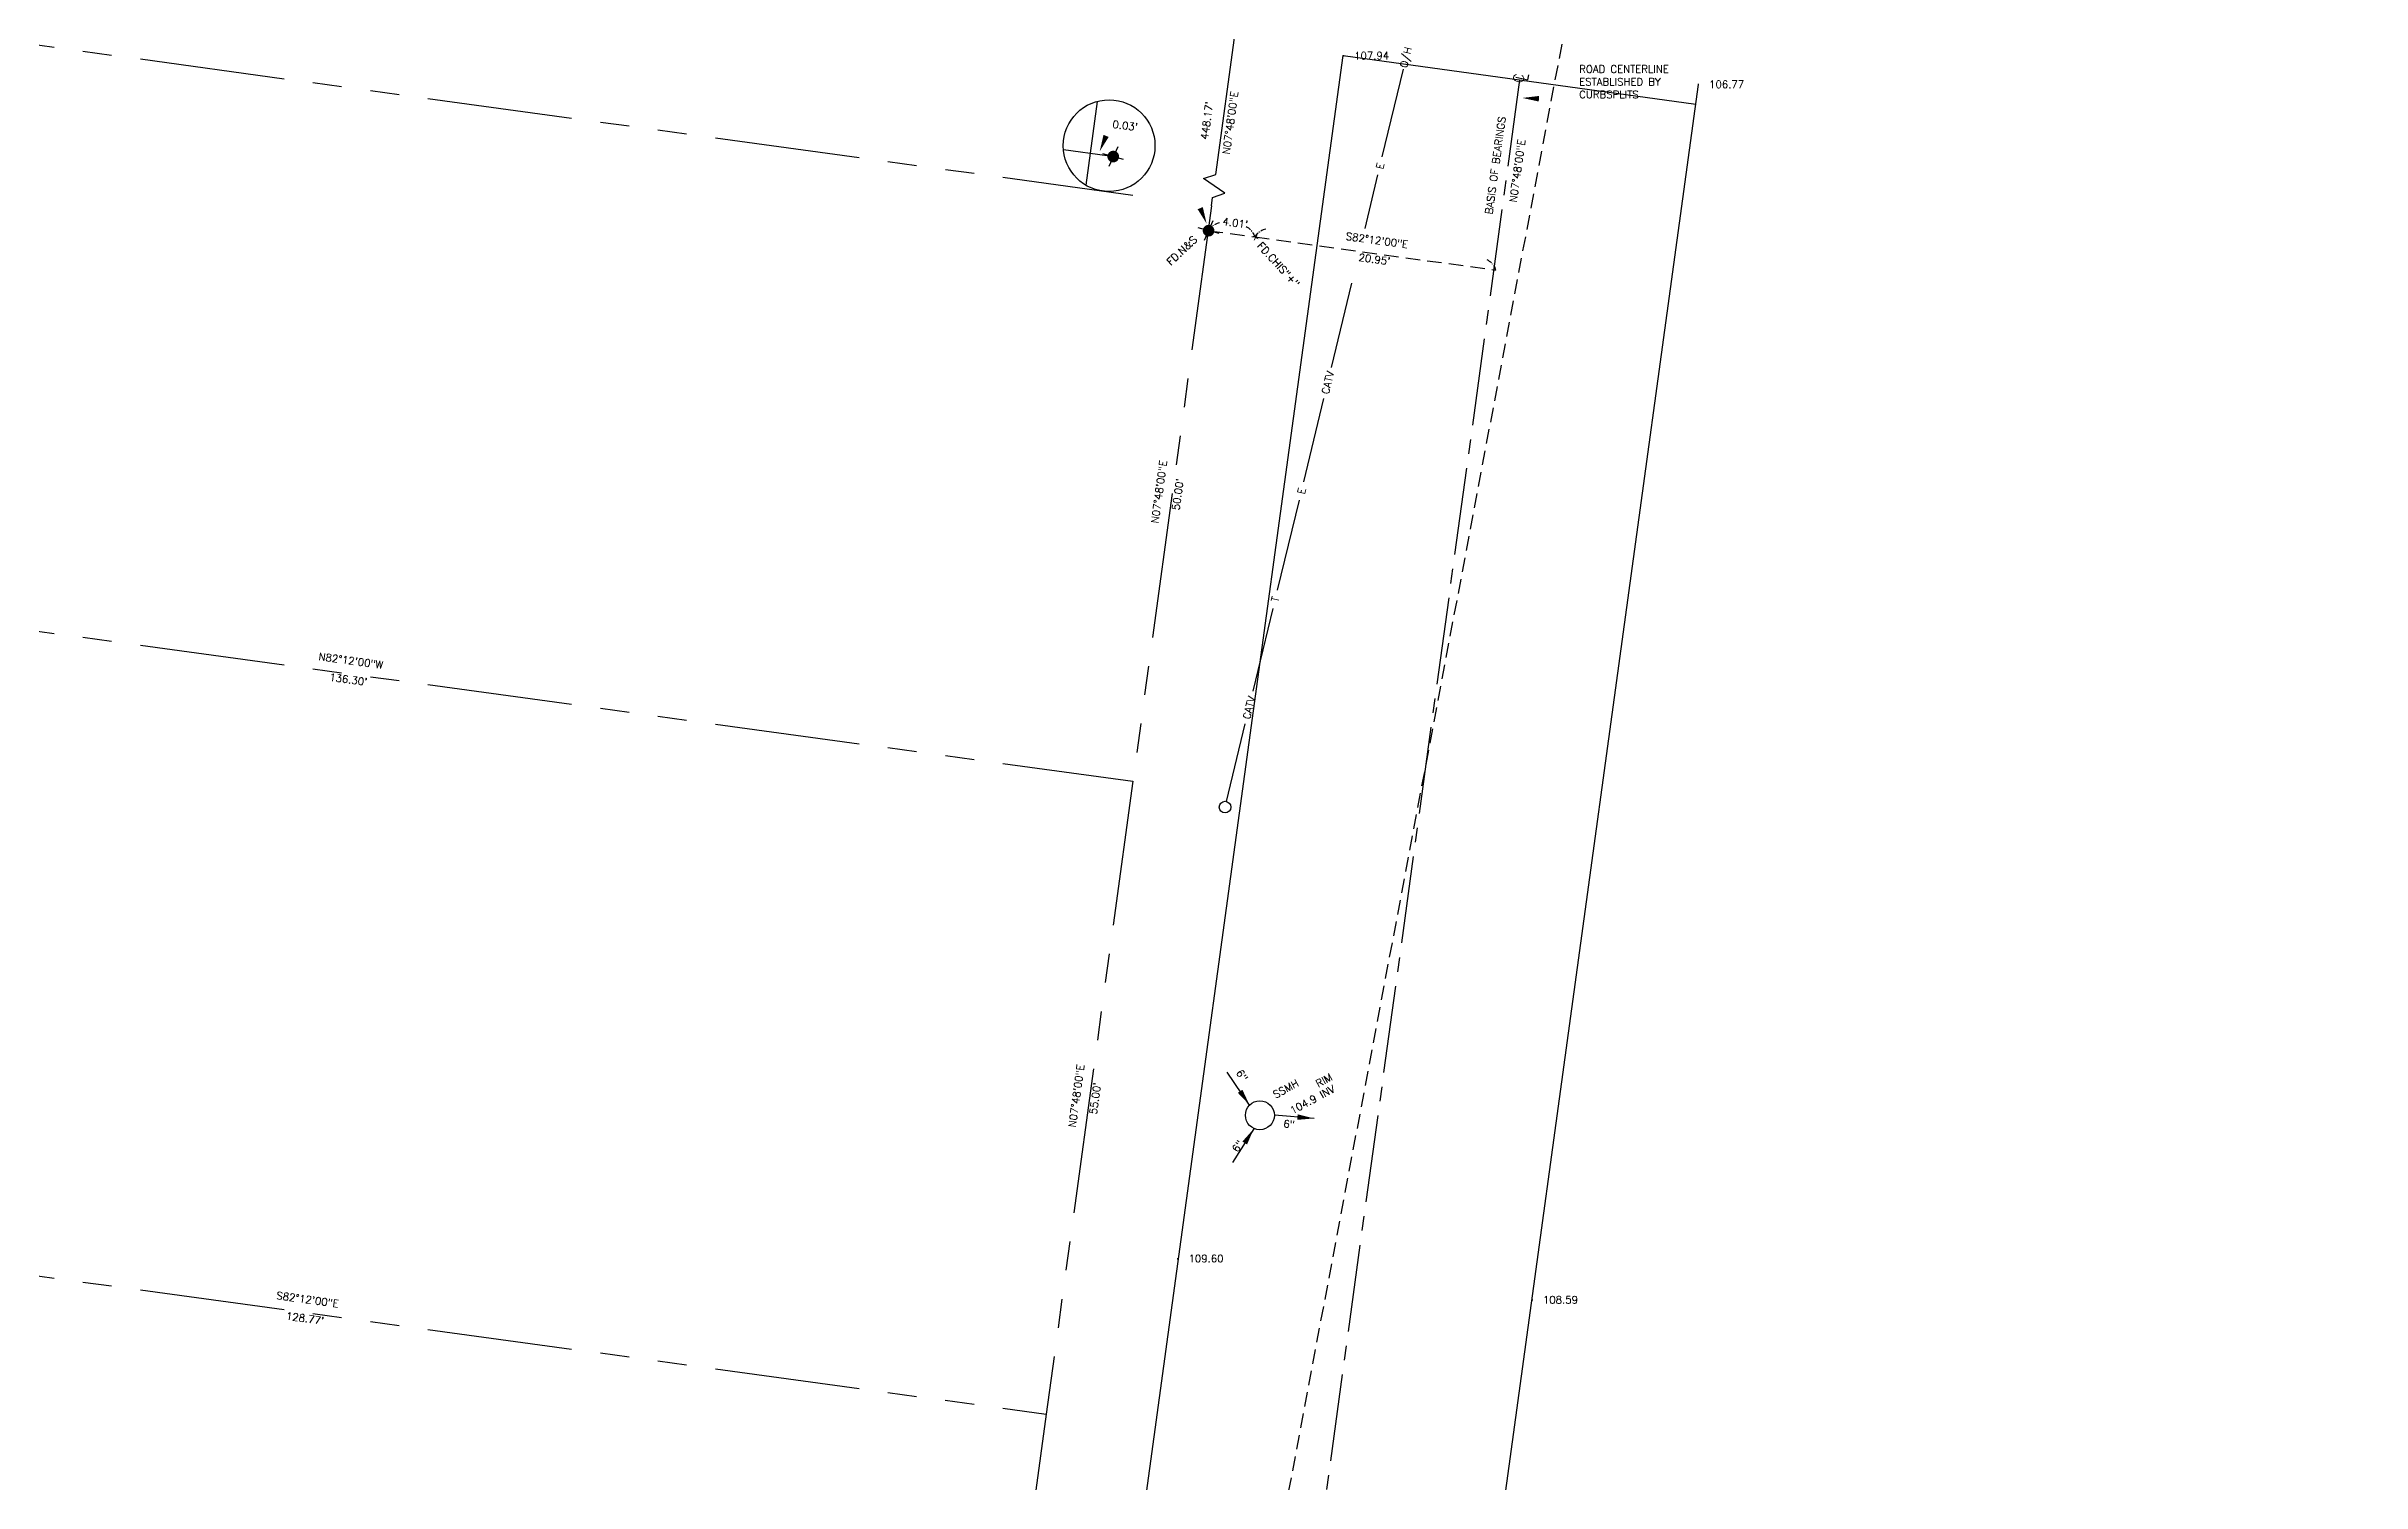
# Model space of a CAD drawing. Extents: x 3812 to 5524, y 4309 to 5867.
# Drawn here: x 5041.4 to 5240.9, y 4820.2 to 4943.8 of the extents above; entities that cross this region are included whole.
import ezdxf
from ezdxf.enums import TextEntityAlignment as Align

# ---------------------------------------------------------------- set-up
doc = ezdxf.new("R2010")
doc.units = 0
doc.header["$LTSCALE"] = 10
doc.header["$MEASUREMENT"] = 0
doc.header["$PDMODE"] = 2
doc.header["$PDSIZE"] = 0.05
for name, pattern in [('CENTER2', [1.125, 0.75, -0.125, 0.125, -0.125]), ('HIDDEN2', [0.1875, 0.125, -0.0625]), ('PHANTOM', [2.5, 1.25, -0.25, 0.25, -0.25, 0.25, -0.25])]:
    doc.linetypes.add(name, pattern=pattern)
doc.layers.get('0').update_dxf_attribs({"linetype": 'CONTINUOUS'})
for name, color, linetype in [('BNDRY-REC', 4, 'PHANTOM'), ('CENTER', 7, 'CENTER2'), ('CRBSPLT', 6, 'CONTINUOUS'), ('ELEV', 7, 'CONTINUOUS'), ('PLT_ANNO_TXT', 120, 'CONTINUOUS'), ('TEXTM', 11, 'CONTINUOUS'), ('TIES', 7, 'HIDDEN2'), ('UTILITIES', 7, 'CONTINUOUS')]:
    doc.layers.add(name, color=color, linetype=linetype)
doc.styles.add('L80', font='simplex.shx', dxfattribs={"height": 0.8})
doc.styles.add('S6', font='SIMPLEX', dxfattribs={"height": 0.083333})
doc.styles.add('S8', font='simplex', dxfattribs={"height": 3.333})
doc.dimstyles.get("Standard").update_dxf_attribs({"dimtxt": 0.18, "dimasz": 0.18, "dimexe": 0.18, "dimexo": 0.0625, "dimgap": 0.09, "dimtad": 0, "dimtih": 1, "dimtoh": 1, "dimdec": 4, "dimzin": 0, "dimtxsty": 'STANDARD', "dimcen": 0.09, "dimazin": 3, "dimtfac": 1, "dimtdec": 4, "dimtofl": 0, "dimtmove": 0, "dimatfit": 3, "dimtolj": 1, "dimtzin": 0})

# ---------------------------------------------------------------- blocks, each defined once
blk = doc.blocks.new('POINT')
blk.add_point((0, 0))
at = {"layer": 'ELEV', "style": 'S6'}
blk.add_attdef('ELEV', (0.119, -0.04), '', height=0.0833, dxfattribs=at)
blk = doc.blocks.new('PCOR')
blk.add_circle((0.09, 0.075), 0.00159)
for centre, radius, start, end in [((0.219, -0.171), 0.278, 122.8036, 139.2683), ((0.217, -0.184), 0.288, 94.2373, 111.1072)]:
    blk.add_arc(centre, radius, start, end)
blk = doc.blocks.new('_CL')
for p, q in [((0, 0.065), (0, -0.065)), ((0, -0.065), (0.054, -0.065))]:
    blk.add_line(p, q)
at = {"style": 'S8'}
blk.add_text('C', height=0.111, dxfattribs=at).set_placement((-0.005, -0.02), align=Align.CENTER)

msp = doc.modelspace()

# ---------------------------------------------------------------- linework, layer by layer
at = {"layer": 'BNDRY-REC'}
for p, q in [((5000, 4949.53), (5135.04, 4931.03)), ((5131.97, 4939.09), (5130.99, 4931.87)), ((5141.83, 4930.1), (5135.04, 4880.56)), ((5000, 4899.06), (5135.04, 4880.56)), ((5135.04, 4880.56), (5127.58, 4826.07)), ((5000, 4843.55), (5127.58, 4826.07)), ((5127.58, 4826.07), (5119.43, 4766.63))]:
    msp.add_line(p, q, dxfattribs=at)
for points in [[(5141.83, 4930.1), (5141.92, 4930.82), (5142.98, 4931.18), (5141.14, 4932.44), (5142.2, 4932.8), (5144.81, 4951.87), (5145.87, 4952.23), (5144.02, 4953.49), (5145.08, 4953.85), (5146.33, 4962.98)], [(5132.82, 4934.41), (5129.06, 4934.93)]]:
    msp.add_lwpolyline(points, dxfattribs=at)
at = {"layer": 'CENTER'}
msp.add_line((5168.37, 4940.94), (5093.04, 4391.57), dxfattribs=at)
at = {"layer": 'CRBSPLT'}
for p, q in [((5097.94, 4540.12), (5153.17, 4943.03)), ((5153.17, 4943.03), (5183.56, 4938.86)), ((5108.3, 4390.08), (5183.79, 4940.54))]:
    msp.add_line(p, q, dxfattribs=at)
at = {"layer": 'TEXTM'}
for p, q in [((5134.25, 4934.08), (5132.46, 4934.59)), ((5133.74, 4935.19), (5132.98, 4933.49)), ((5142.47, 4927.71), (5140.67, 4928.22)), ((5141.95, 4928.81), (5141.19, 4927.11))]:
    msp.add_line(p, q, dxfattribs=at)
for points in [[(5168.6, 4939.39, 0, 0.48, 0), (5170.03, 4939.32, 0, 0, 0.455702), (5171.31, 4940.65, 0, 0, -0.600597), (5173.03, 4941.77, 0, 0, 0.256946)], [(5132.19, 4934.79, 0, 0.48, 0), (5132.74, 4936.12, 0, 0, -0.72162), (5133.51, 4936.06, 0, 0, 1.075688), (5134.33, 4936.33, 0, 0, -5.045144)], [(5141.4, 4928.57, 0, 0.48, 0), (5140.85, 4929.9, 0, 0, 0.404233), (5137.12, 4931.52, 0, 0, -0.392906), (5135.86, 4932.04, 0, 0, 4.560444)]]:
    msp.add_lwpolyline(points, format="xyseb", dxfattribs=at)
at = {"layer": 'TEXTM', "const_width": 0.5}
for points in [[(5133.25, 4934.57, 1), (5133.46, 4934.11, 1)], [(5141.47, 4928.19, 1), (5141.67, 4927.73, 1)]]:
    msp.add_lwpolyline(points, format="xyb", close=True, dxfattribs=at)
at = {"layer": 'TEXTM'}
msp.add_circle((5133, 4935.28), 3.95, dxfattribs=at)
at = {"layer": 'TIES'}
for p, q in [((5240.92, 5308.82), (5084.09, 4478.77)), ((5141.57, 4927.96), (5145.55, 4927.42)), ((5145.55, 4927.42), (5166.3, 4924.57))]:
    msp.add_line(p, q, dxfattribs=at)
at = {"layer": 'UTILITIES'}
for p, q in [((5156.54, 4934.32), (5158.37, 4941.88)), ((5155.05, 4928.15), (5156.16, 4932.76)), ((5152.15, 4916.19), (5153.91, 4923.43)), ((5149.77, 4906.33), (5151.51, 4913.52)), ((5147.51, 4897), (5149.39, 4904.77)), ((5145.41, 4888.32), (5147.13, 4895.44)), ((5143.11, 4878.82), (5144.73, 4885.5))]:
    msp.add_line(p, q, dxfattribs=at)
for centre, radius in [((5142.99, 4878.33), 0.5), ((5145.99, 4851.8), 1.25)]:
    msp.add_circle(centre, radius, dxfattribs=at)

# ---------------------------------------------------------------- block references
at = {"layer": 'CRBSPLT'}
ref = msp.add_blockref('POINT', (5153.2, 4943.02), dxfattribs=dict(at, xscale=7.68, yscale=7.68, zscale=7.68, rotation=0.00916666666666582))
ref.add_attrib('ELEV', '107.94', (5154.11, 4942.71), dxfattribs={"layer": 'ELEV', "height": 0.64, "rotation": 0.0092, "style": 'S6'})
ref = msp.add_blockref('POINT', (5183.77, 4940.55), dxfattribs=dict(at, xscale=7.68, yscale=7.68, zscale=7.68, rotation=0.00916666666666582))
ref.add_attrib('ELEV', '106.77', (5184.69, 4940.24), dxfattribs={"layer": 'ELEV', "height": 0.64, "rotation": 0.0092, "style": 'S6'})
ref = msp.add_blockref('POINT', (5138.92, 4839.45), dxfattribs=dict(at, xscale=7.68, yscale=7.68, zscale=7.68, rotation=0.00916666666666582))
ref.add_attrib('ELEV', '109.60', (5139.84, 4839.14), dxfattribs={"layer": 'ELEV', "height": 0.64, "rotation": 0.0092, "style": 'S6'})
ref = msp.add_blockref('POINT', (5169.47, 4835.9), dxfattribs=dict(at, xscale=7.68, yscale=7.68, zscale=7.68, rotation=0.00916666666666582))
ref.add_attrib('ELEV', '108.59', (5170.38, 4835.59), dxfattribs={"layer": 'ELEV', "height": 0.64, "rotation": 0.0092, "style": 'S6'})
at = {"layer": 'TEXTM'}
for name, p, xscale, yscale, zscale, rotation in [('_CL', (5168.56, 4941.06), 8, 8, 8, 77.71379914768465), ('PCOR', (5141.53, 4927.9), 5.6, 5.6, 5.6, 8.989720846363616), ('PCOR', (5145.57, 4927.35), 5.6, -5.6, 5.6, 156.0802283002203), ('PCOR', (5145.51, 4927.35), 5.6, 5.6, 5.6, 8.989720846363616), ('PCOR', (5166.32, 4924.5), 5.6, -5.6, 5.6, 156.0802283002203)]:
    msp.add_blockref(name, p, dxfattribs=dict(at, xscale=xscale, yscale=yscale, zscale=zscale, rotation=rotation))

# ---------------------------------------------------------------- texts
at = {"layer": 'PLT_ANNO_TXT', "style": 'L80'}
for s, rotation, p in [('N07%%d48\'00"E', 82.2, (5137.62, 4905.44)), ("50.00'", 82.2, (5139.24, 4905.22)), ('N82%%d12\'00"W', 352.2, (5067.63, 4890.62)), ("136.30'", 352.2, (5067.41, 4889)), ('N07%%d48\'00"E', 82.2, (5130.5, 4853.43)), ("55.00'", 82.2, (5132.12, 4853.21)), ('S82%%d12\'00"E', 352.2, (5063.9, 4835.62)), ("128.77'", 352.2, (5063.68, 4834))]:
    msp.add_text(s, height=0.64, rotation=rotation, dxfattribs=at).set_placement(p, align=Align.CENTER)
at = {"layer": 'TEXTM', "style": 'L80'}
for s, p in [('ROAD CENTERLINE', (5173.5, 4941.56)), ('CURBSPLITS', (5173.5, 4939.37)), ('ESTABLISHED BY', (5173.5, 4940.46))]:
    msp.add_text(s, height=0.64, dxfattribs=at).set_placement(p)
for s, rotation, p in [('N07%%d48\'00"E', 82.2, (5143.76, 4937.21)), ("448.17'", 82.2, (5141.74, 4937.4)), ('BASIS OF BEARINGS', 82.2, (5166.6, 4933.54)), ('N07%%d48\'00"E', 82.2, (5168.49, 4933.07)), ('S82%%d12\'00"E', 352.2, (5156.04, 4926.81)), ("20.95'", 352.2, (5155.82, 4925.18))]:
    msp.add_text(s, height=0.64, rotation=rotation, dxfattribs=at).set_placement(p, align=Align.CENTER)
for s, rotation, p in [("0.03'", 353.0245, (5133.26, 4936.82)), ('FD.N&S', 43.3662, (5138.32, 4924.92)), ("4.01'", 352.0628, (5142.74, 4928.46)), ('+', 330.8718, (5145.18, 4927.31)), ('FD.CHIS"+"', 312.4406, (5145.71, 4926.62)), ('6"', 305.1881, (5143.91, 4855.45)), ('SSMH', 28.8935, (5147.35, 4853.23)), ('104.9 INV', 27.9432, (5148.8, 4851.88)), ('RIM', 28.8935, (5151.03, 4854.18)), ('6"', 56.6527, (5144.08, 4848.55)), ('6"', 355.3051, (5147.99, 4850.76))]:
    msp.add_text(s, height=0.64, rotation=rotation, dxfattribs=at).set_placement(p)
at = {"layer": 'UTILITIES', "style": 'L80'}
for s, p in [('O/H', (5158.61, 4942.87)), ('E', (5156.35, 4933.54)), ('CATV', (5151.84, 4914.88)), ('E', (5149.58, 4905.55)), ('T', (5147.32, 4896.22)), ('CATV', (5145.06, 4886.89))]:
    msp.add_text(s, height=0.64, rotation=76.3967, dxfattribs=at).set_placement(p, align=Align.MIDDLE)

# ---------------------------------------------------------------- leaders
at = {"layer": 'UTILITIES'}
for points in [[(5145.1, 4852.68), (5143.17, 4855.5)], [(5150.66, 4851.53), (5147.24, 4851.8)], [(5145.46, 4850.63), (5143.62, 4847.74)]]:
    msp.add_leader(points, dimstyle='STANDARD', override={"dimscale": 8, "dimpost": "'", "dimtxsty": 'L80'}, dxfattribs=at)

doc.saveas('drawing.dxf')
